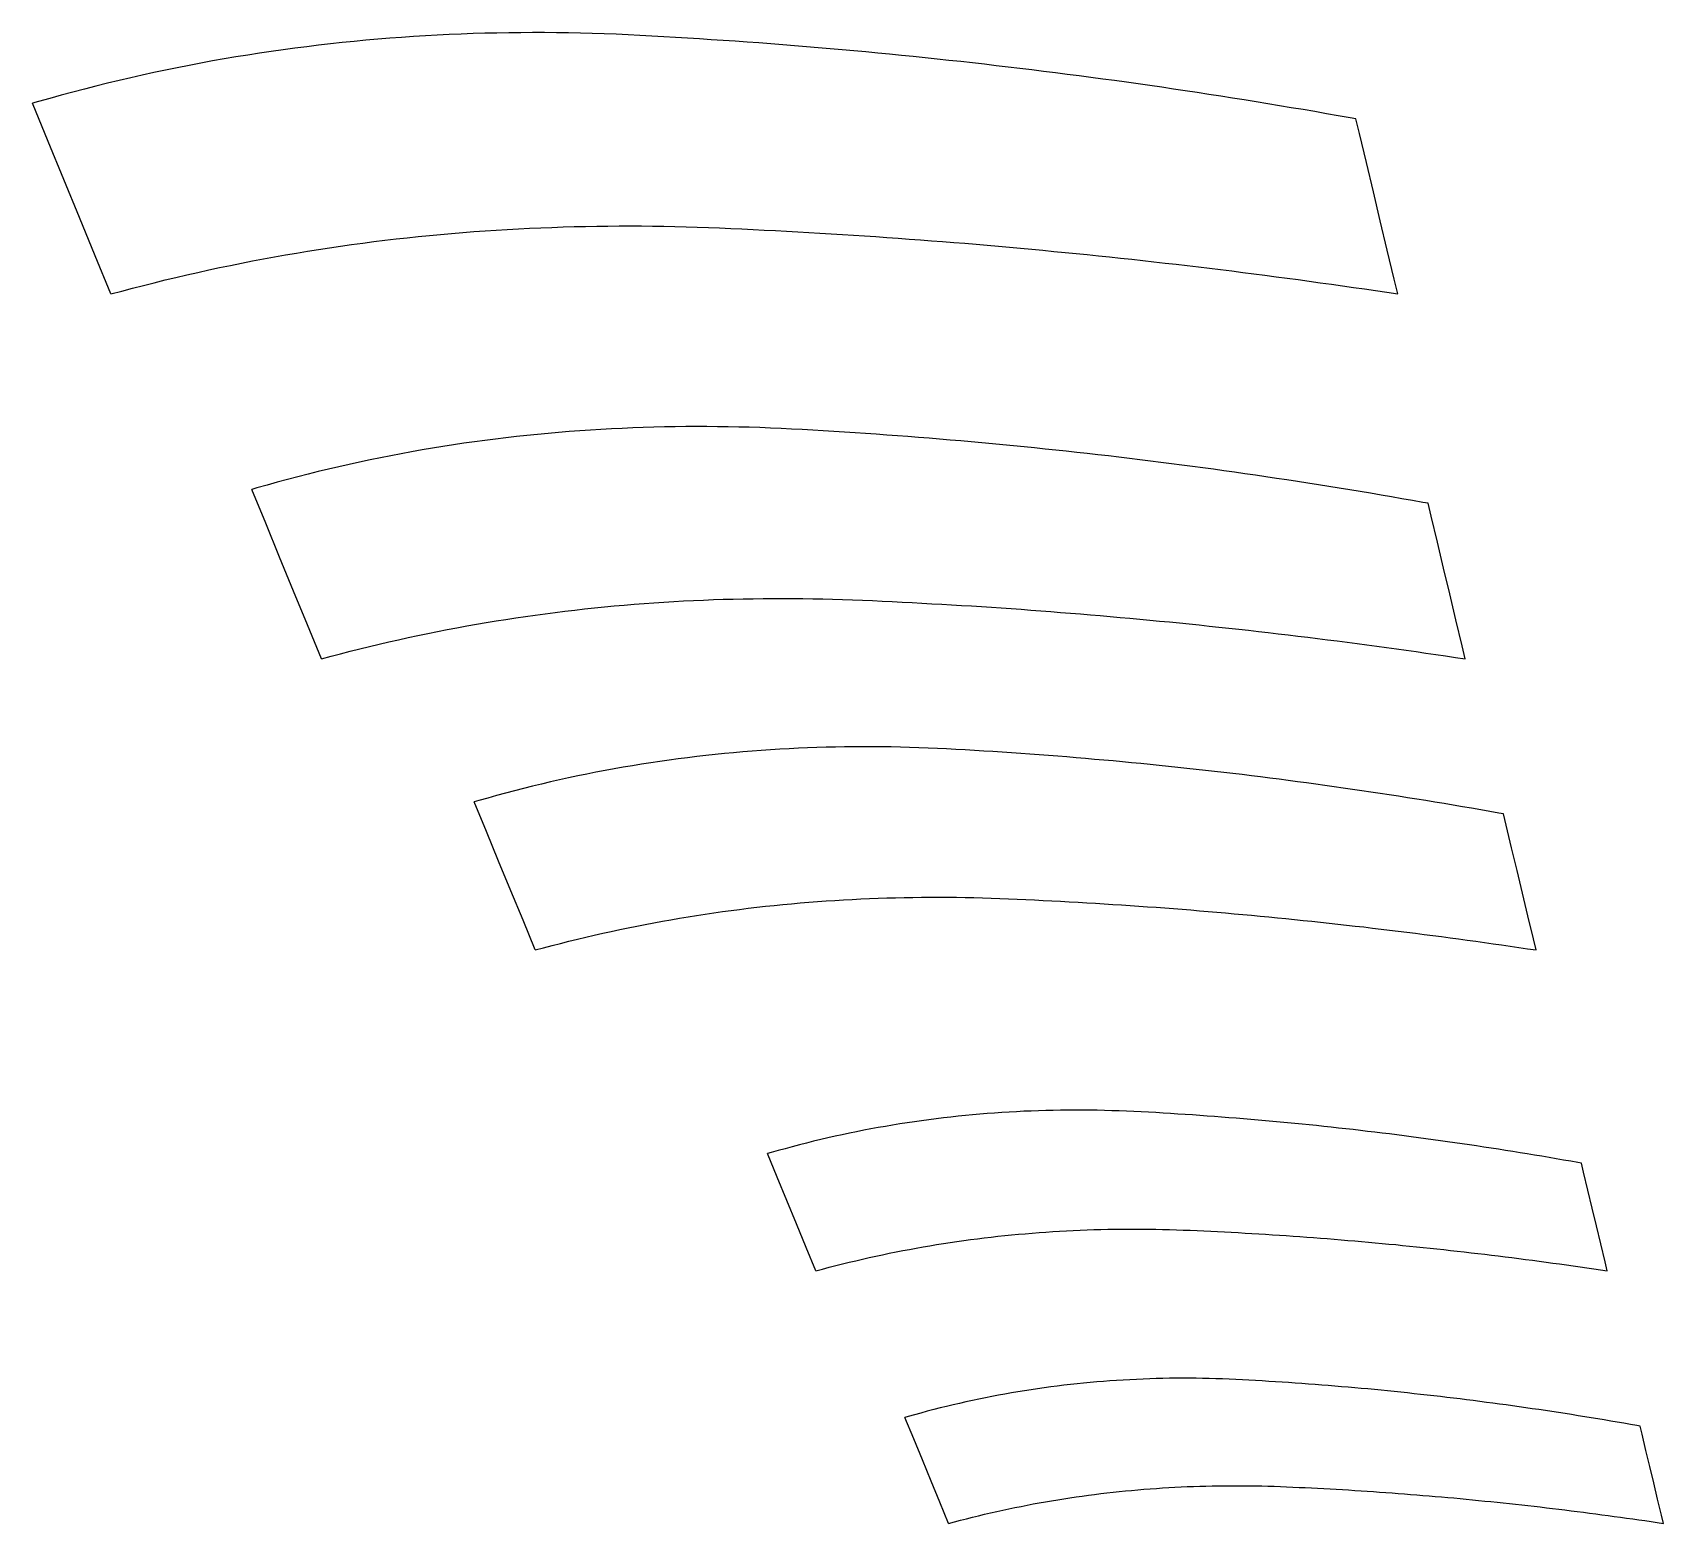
# Model space of a CAD drawing. Header units: inches. Extents: x 33 to 287, y -250 to -18.
import ezdxf

# ---------------------------------------------------------------- set-up
doc = ezdxf.new("R2010")
doc.units = ezdxf.units.IN
doc.header["$MEASUREMENT"] = 0
doc.layers.add('abw2', color=4, linetype='Continuous')

msp = doc.modelspace()

# ---------------------------------------------------------------- linework, layer by layer
at = {"layer": 'abw2'}
for points in [[(239.36, -31.33), (238.45, -31.17), (236.62, -30.84), (234.79, -30.52), (232.96, -30.2), (231.13, -29.89), (229.3, -29.58), (227.47, -29.27), (225.64, -28.97), (223.81, -28.67), (221.98, -28.38), (220.14, -28.08), (218.31, -27.8), (216.47, -27.51), (214.64, -27.23), (212.8, -26.96), (210.97, -26.68), (209.13, -26.41), (207.29, -26.15), (205.46, -25.89), (203.62, -25.63), (201.78, -25.37), (199.94, -25.12), (198.1, -24.88), (196.26, -24.63), (194.42, -24.39), (192.58, -24.16), (190.74, -23.93), (188.89, -23.7), (187.05, -23.47), (185.21, -23.25), (183.36, -23.04), (181.52, -22.82), (179.68, -22.61), (177.83, -22.41), (175.99, -22.21), (174.14, -22.01), (172.29, -21.82), (170.45, -21.63), (168.6, -21.44), (166.75, -21.26), (164.91, -21.08), (163.06, -20.9), (161.21, -20.73), (159.36, -20.57), (157.51, -20.4), (155.66, -20.24), (153.81, -20.09), (151.96, -19.94), (150.11, -19.79), (148.26, -19.64), (146.41, -19.5), (144.56, -19.37), (142.71, -19.24), (140.85, -19.11), (139, -18.99), (137.15, -18.87), (135.3, -18.75), (133.44, -18.64), (131.59, -18.53), (129.74, -18.42), (127.88, -18.32), (126.03, -18.23), (124.18, -18.15), (122.32, -18.08), (120.47, -18.02), (118.61, -17.97), (116.75, -17.93), (114.9, -17.9), (113.04, -17.89), (111.18, -17.89), (109.33, -17.9), (107.47, -17.92), (105.62, -17.95), (103.76, -17.99), (101.91, -18.05), (100.05, -18.11), (98.2, -18.19), (96.34, -18.28), (94.49, -18.39), (92.64, -18.5), (90.78, -18.63), (88.93, -18.77), (87.08, -18.92), (85.23, -19.08), (83.38, -19.25), (81.54, -19.44), (79.69, -19.64), (77.85, -19.85), (76.01, -20.08), (74.16, -20.31), (72.32, -20.56), (70.49, -20.82), (68.65, -21.1), (66.82, -21.38), (64.98, -21.68), (63.15, -21.99), (61.33, -22.31), (59.5, -22.65), (57.68, -23), (55.86, -23.36), (54.04, -23.73), (52.22, -24.11), (50.41, -24.51), (48.6, -24.92), (46.79, -25.34), (44.99, -25.78), (43.18, -26.23), (41.39, -26.69), (39.59, -27.16), (37.8, -27.65), (36.01, -28.14), (34.22, -28.64), (33.33, -28.89)], [(245.87, -58.58), (245.33, -56.31), (244.25, -51.77), (243.16, -47.22), (242.08, -42.68), (240.99, -38.14), (239.9, -33.6), (239.36, -31.33)], [(45.53, -58.58), (47.21, -58.14), (48.89, -57.7), (50.58, -57.26), (52.26, -56.84), (53.95, -56.42), (55.65, -56.01), (57.34, -55.62), (59.04, -55.23), (60.74, -54.86), (62.44, -54.49), (64.14, -54.14), (65.85, -53.79), (67.55, -53.46), (69.26, -53.14), (70.97, -52.82), (72.69, -52.52), (74.4, -52.22), (76.12, -51.94), (77.84, -51.67), (79.56, -51.4), (81.28, -51.15), (83, -50.91), (84.73, -50.67), (86.45, -50.45), (88.18, -50.24), (89.91, -50.03), (91.64, -49.84), (93.37, -49.66), (95.1, -49.48), (96.83, -49.32), (98.56, -49.17), (100.3, -49.02), (102.03, -48.89), (103.77, -48.76), (105.5, -48.65), (107.24, -48.54), (108.98, -48.45), (110.71, -48.36), (112.45, -48.28), (114.19, -48.22), (115.93, -48.16), (117.67, -48.11), (119.41, -48.07), (121.15, -48.04), (122.89, -48.02), (124.63, -48.01), (126.37, -48.01), (128.11, -48.01), (129.85, -48.03), (131.59, -48.05), (133.33, -48.09), (135.07, -48.13), (136.81, -48.19), (138.54, -48.25), (140.28, -48.32), (142.02, -48.39), (143.76, -48.47), (145.5, -48.55), (147.24, -48.64), (148.97, -48.73), (150.71, -48.82), (152.45, -48.92), (154.19, -49.01), (155.92, -49.11), (157.66, -49.22), (159.4, -49.33), (161.13, -49.44), (162.87, -49.55), (164.6, -49.67), (166.34, -49.79), (168.08, -49.91), (169.81, -50.04), (171.55, -50.17), (173.28, -50.3), (175.02, -50.43), (176.75, -50.57), (178.48, -50.71), (180.22, -50.86), (181.95, -51.01), (183.69, -51.16), (185.42, -51.31), (187.15, -51.47), (188.88, -51.63), (190.62, -51.79), (192.35, -51.96), (194.08, -52.13), (195.81, -52.3), (197.54, -52.47), (199.27, -52.65), (201, -52.83), (202.73, -53.02), (204.46, -53.2), (206.19, -53.39), (207.92, -53.59), (209.65, -53.78), (211.38, -53.98), (213.11, -54.18), (214.84, -54.39), (216.56, -54.6), (218.29, -54.81), (220.02, -55.02), (221.74, -55.24), (223.47, -55.46), (225.19, -55.68), (226.92, -55.91), (228.64, -56.14), (230.37, -56.37), (232.09, -56.6), (233.82, -56.84), (235.54, -57.08), (237.26, -57.33), (238.99, -57.57), (240.71, -57.82), (242.43, -58.07), (244.15, -58.33), (245.87, -58.58)], [(250.59, -91.2), (249.78, -91.06), (248.15, -90.77), (246.53, -90.49), (244.9, -90.2), (243.28, -89.92), (241.65, -89.64), (240.02, -89.37), (238.4, -89.1), (236.77, -88.84), (235.14, -88.58), (233.51, -88.32), (231.88, -88.06), (230.25, -87.81), (228.62, -87.56), (226.98, -87.32), (225.35, -87.07), (223.72, -86.83), (222.09, -86.6), (220.45, -86.37), (218.82, -86.14), (217.18, -85.91), (215.55, -85.69), (213.91, -85.47), (212.28, -85.25), (210.64, -85.04), (209.01, -84.83), (207.37, -84.62), (205.73, -84.42), (204.09, -84.22), (202.45, -84.03), (200.82, -83.83), (199.18, -83.64), (197.54, -83.46), (195.9, -83.27), (194.26, -83.1), (192.62, -82.92), (190.98, -82.75), (189.33, -82.58), (187.69, -82.41), (186.05, -82.25), (184.41, -82.09), (182.77, -81.94), (181.12, -81.78), (179.48, -81.64), (177.83, -81.49), (176.19, -81.35), (174.55, -81.21), (172.9, -81.08), (171.26, -80.95), (169.61, -80.82), (167.97, -80.69), (166.32, -80.57), (164.68, -80.46), (163.03, -80.34), (161.38, -80.23), (159.74, -80.13), (158.09, -80.02), (156.44, -79.92), (154.8, -79.82), (153.15, -79.73), (151.5, -79.64), (149.85, -79.56), (148.2, -79.49), (146.55, -79.42), (144.91, -79.37), (143.26, -79.33), (141.61, -79.29), (139.96, -79.27), (138.31, -79.26), (136.66, -79.26), (135.01, -79.26), (133.36, -79.28), (131.71, -79.31), (130.06, -79.35), (128.41, -79.4), (126.76, -79.46), (125.11, -79.53), (123.46, -79.61), (121.81, -79.7), (120.17, -79.8), (118.52, -79.91), (116.88, -80.04), (115.23, -80.17), (113.59, -80.32), (111.95, -80.47), (110.3, -80.64), (108.66, -80.81), (107.02, -81), (105.39, -81.2), (103.75, -81.41), (102.11, -81.63), (100.48, -81.86), (98.85, -82.11), (97.22, -82.36), (95.59, -82.63), (93.96, -82.9), (92.34, -83.19), (90.71, -83.49), (89.09, -83.8), (87.48, -84.12), (85.86, -84.45), (84.24, -84.79), (82.63, -85.14), (81.02, -85.51), (79.42, -85.88), (77.81, -86.27), (76.21, -86.67), (74.61, -87.08), (73.02, -87.5), (71.43, -87.93), (69.83, -88.37), (68.25, -88.82), (67.45, -89.04)], [(256.38, -115.43), (255.9, -113.41), (254.93, -109.37), (253.97, -105.33), (253.01, -101.3), (252.04, -97.26), (251.07, -93.22), (250.59, -91.2)], [(78.29, -115.43), (79.79, -115.03), (81.29, -114.64), (82.78, -114.26), (84.28, -113.88), (85.78, -113.51), (87.29, -113.15), (88.79, -112.79), (90.3, -112.45), (91.81, -112.12), (93.32, -111.79), (94.84, -111.48), (96.36, -111.17), (97.87, -110.88), (99.39, -110.59), (100.91, -110.31), (102.44, -110.04), (103.96, -109.78), (105.49, -109.53), (107.01, -109.28), (108.54, -109.05), (110.07, -108.82), (111.6, -108.61), (113.14, -108.4), (114.67, -108.2), (116.21, -108.01), (117.74, -107.83), (119.28, -107.66), (120.82, -107.5), (122.36, -107.34), (123.9, -107.2), (125.44, -107.06), (126.98, -106.93), (128.52, -106.81), (130.06, -106.7), (131.61, -106.6), (133.15, -106.5), (134.69, -106.42), (136.24, -106.34), (137.78, -106.27), (139.33, -106.21), (140.87, -106.16), (142.42, -106.12), (143.97, -106.08), (145.51, -106.06), (147.06, -106.04), (148.61, -106.03), (150.15, -106.03), (151.7, -106.03), (153.25, -106.05), (154.79, -106.07), (156.34, -106.1), (157.88, -106.14), (159.43, -106.19), (160.98, -106.24), (162.52, -106.3), (164.07, -106.37), (165.61, -106.44), (167.16, -106.52), (168.7, -106.59), (170.25, -106.67), (171.79, -106.75), (173.33, -106.84), (174.88, -106.92), (176.42, -107.01), (177.97, -107.11), (179.51, -107.2), (181.05, -107.3), (182.6, -107.4), (184.14, -107.5), (185.68, -107.61), (187.23, -107.72), (188.77, -107.83), (190.31, -107.95), (191.85, -108.07), (193.39, -108.19), (194.94, -108.31), (196.48, -108.43), (198.02, -108.56), (199.56, -108.69), (201.1, -108.83), (202.64, -108.97), (204.18, -109.1), (205.72, -109.25), (207.26, -109.39), (208.8, -109.54), (210.34, -109.69), (211.88, -109.84), (213.42, -110), (214.96, -110.16), (216.5, -110.32), (218.03, -110.48), (219.57, -110.65), (221.11, -110.82), (222.65, -110.99), (224.18, -111.16), (225.72, -111.34), (227.25, -111.52), (228.79, -111.7), (230.33, -111.89), (231.86, -112.07), (233.4, -112.26), (234.93, -112.46), (236.46, -112.65), (238, -112.85), (239.53, -113.05), (241.07, -113.26), (242.6, -113.46), (244.13, -113.67), (245.66, -113.88), (247.19, -114.1), (248.73, -114.31), (250.26, -114.53), (251.79, -114.75), (253.32, -114.98), (254.85, -115.2), (256.38, -115.43)], [(262.35, -139.58), (261.63, -139.46), (260.21, -139.21), (258.79, -138.96), (257.37, -138.71), (255.95, -138.46), (254.52, -138.22), (253.1, -137.98), (251.67, -137.75), (250.25, -137.52), (248.82, -137.29), (247.4, -137.06), (245.97, -136.84), (244.54, -136.62), (243.12, -136.4), (241.69, -136.18), (240.26, -135.97), (238.83, -135.76), (237.4, -135.55), (235.97, -135.35), (234.54, -135.15), (233.11, -134.95), (231.68, -134.76), (230.25, -134.57), (228.82, -134.38), (227.39, -134.19), (225.96, -134.01), (224.52, -133.83), (223.09, -133.65), (221.66, -133.47), (220.22, -133.3), (218.79, -133.13), (217.36, -132.97), (215.92, -132.81), (214.49, -132.65), (213.05, -132.49), (211.62, -132.34), (210.18, -132.19), (208.74, -132.04), (207.31, -131.89), (205.87, -131.75), (204.43, -131.61), (203, -131.48), (201.56, -131.34), (200.12, -131.21), (198.68, -131.09), (197.24, -130.96), (195.81, -130.84), (194.37, -130.72), (192.93, -130.61), (191.49, -130.5), (190.05, -130.39), (188.61, -130.28), (187.17, -130.18), (185.73, -130.08), (184.29, -129.98), (182.85, -129.89), (181.41, -129.8), (179.96, -129.71), (178.52, -129.63), (177.08, -129.55), (175.64, -129.47), (174.2, -129.4), (172.76, -129.33), (171.31, -129.28), (169.87, -129.23), (168.43, -129.19), (166.98, -129.16), (165.54, -129.14), (164.1, -129.13), (162.65, -129.13), (161.21, -129.14), (159.76, -129.15), (158.32, -129.18), (156.88, -129.21), (155.43, -129.25), (153.99, -129.31), (152.55, -129.37), (151.11, -129.44), (149.66, -129.52), (148.22, -129.61), (146.78, -129.71), (145.34, -129.81), (143.9, -129.93), (142.47, -130.06), (141.03, -130.19), (139.59, -130.34), (138.16, -130.49), (136.72, -130.66), (135.29, -130.83), (133.86, -131.02), (132.43, -131.21), (131, -131.41), (129.57, -131.63), (128.14, -131.85), (126.72, -132.08), (125.29, -132.32), (123.87, -132.57), (122.45, -132.83), (121.03, -133.1), (119.62, -133.38), (118.2, -133.67), (116.79, -133.97), (115.38, -134.28), (113.97, -134.6), (112.57, -134.93), (111.16, -135.27), (109.76, -135.62), (108.36, -135.98), (106.97, -136.35), (105.57, -136.72), (104.18, -137.11), (102.79, -137.5), (102.1, -137.69)], [(267.41, -160.78), (266.99, -159.02), (266.14, -155.48), (265.3, -151.95), (264.46, -148.41), (263.61, -144.88), (262.77, -141.35), (262.35, -139.58)], [(111.58, -160.78), (112.89, -160.44), (114.2, -160.09), (115.51, -159.76), (116.82, -159.42), (118.14, -159.1), (119.45, -158.78), (120.77, -158.47), (122.09, -158.17), (123.41, -157.88), (124.74, -157.6), (126.06, -157.32), (127.39, -157.06), (128.72, -156.8), (130.05, -156.55), (131.38, -156.3), (132.71, -156.06), (134.04, -155.84), (135.38, -155.62), (136.71, -155.4), (138.05, -155.2), (139.39, -155), (140.73, -154.81), (142.07, -154.63), (143.41, -154.46), (144.76, -154.29), (146.1, -154.13), (147.45, -153.98), (148.79, -153.84), (150.14, -153.7), (151.49, -153.58), (152.83, -153.46), (154.18, -153.35), (155.53, -153.24), (156.88, -153.14), (158.23, -153.05), (159.58, -152.97), (160.93, -152.9), (162.29, -152.83), (163.64, -152.77), (164.99, -152.72), (166.34, -152.67), (167.69, -152.64), (169.05, -152.6), (170.4, -152.58), (171.75, -152.57), (173.11, -152.56), (174.46, -152.56), (175.81, -152.56), (177.17, -152.57), (178.52, -152.59), (179.87, -152.62), (181.23, -152.65), (182.58, -152.7), (183.93, -152.74), (185.28, -152.8), (186.64, -152.85), (187.99, -152.92), (189.34, -152.98), (190.69, -153.05), (192.04, -153.12), (193.39, -153.19), (194.74, -153.26), (196.1, -153.34), (197.45, -153.42), (198.8, -153.5), (200.15, -153.58), (201.5, -153.67), (202.85, -153.76), (204.2, -153.85), (205.55, -153.94), (206.9, -154.04), (208.25, -154.13), (209.6, -154.24), (210.95, -154.34), (212.3, -154.44), (213.65, -154.55), (215, -154.66), (216.34, -154.77), (217.69, -154.89), (219.04, -155.01), (220.39, -155.13), (221.74, -155.25), (223.08, -155.37), (224.43, -155.5), (225.78, -155.63), (227.13, -155.76), (228.47, -155.89), (229.82, -156.03), (231.16, -156.17), (232.51, -156.31), (233.86, -156.45), (235.2, -156.6), (236.55, -156.75), (237.89, -156.9), (239.24, -157.05), (240.58, -157.2), (241.92, -157.36), (243.27, -157.52), (244.61, -157.68), (245.96, -157.85), (247.3, -158.01), (248.64, -158.18), (249.98, -158.35), (251.33, -158.53), (252.67, -158.7), (254.01, -158.88), (255.35, -159.06), (256.69, -159.24), (258.03, -159.43), (259.37, -159.61), (260.71, -159.8), (262.05, -160), (263.39, -160.19), (264.73, -160.39), (266.07, -160.58), (267.41, -160.78)], [(274.49, -193.99), (273.93, -193.89), (272.8, -193.7), (271.68, -193.5), (270.56, -193.3), (269.43, -193.11), (268.3, -192.92), (267.18, -192.73), (266.05, -192.54), (264.92, -192.36), (263.8, -192.18), (262.67, -192), (261.54, -191.82), (260.41, -191.65), (259.28, -191.47), (258.16, -191.3), (257.03, -191.14), (255.9, -190.97), (254.77, -190.81), (253.64, -190.65), (252.51, -190.49), (251.37, -190.33), (250.24, -190.18), (249.11, -190.02), (247.98, -189.88), (246.85, -189.73), (245.71, -189.58), (244.58, -189.44), (243.45, -189.3), (242.31, -189.16), (241.18, -189.03), (240.05, -188.89), (238.91, -188.76), (237.78, -188.63), (236.64, -188.51), (235.51, -188.38), (234.37, -188.26), (233.24, -188.14), (232.1, -188.03), (230.97, -187.91), (229.83, -187.8), (228.69, -187.69), (227.56, -187.58), (226.42, -187.48), (225.28, -187.37), (224.14, -187.27), (223.01, -187.18), (221.87, -187.08), (220.73, -186.99), (219.59, -186.9), (218.45, -186.81), (217.32, -186.72), (216.18, -186.64), (215.04, -186.56), (213.9, -186.48), (212.76, -186.4), (211.62, -186.33), (210.48, -186.26), (209.34, -186.19), (208.2, -186.12), (207.06, -186.05), (205.92, -185.99), (204.78, -185.94), (203.64, -185.89), (202.5, -185.84), (201.36, -185.81), (200.22, -185.78), (199.07, -185.75), (197.93, -185.74), (196.79, -185.73), (195.65, -185.73), (194.51, -185.73), (193.37, -185.74), (192.22, -185.76), (191.08, -185.79), (189.94, -185.82), (188.8, -185.87), (187.66, -185.91), (186.52, -185.97), (185.38, -186.03), (184.24, -186.1), (183.1, -186.18), (181.96, -186.27), (180.82, -186.36), (179.69, -186.46), (178.55, -186.57), (177.41, -186.68), (176.28, -186.8), (175.14, -186.94), (174.01, -187.07), (172.88, -187.22), (171.75, -187.37), (170.62, -187.53), (169.49, -187.7), (168.36, -187.88), (167.23, -188.06), (166.11, -188.25), (164.98, -188.45), (163.86, -188.65), (162.74, -188.87), (161.62, -189.09), (160.5, -189.32), (159.38, -189.56), (158.27, -189.8), (157.15, -190.05), (156.04, -190.31), (154.93, -190.58), (153.82, -190.86), (152.72, -191.14), (151.61, -191.43), (150.51, -191.73), (149.41, -192.03), (148.31, -192.34), (147.76, -192.5)], [(278.5, -210.76), (278.16, -209.36), (277.5, -206.57), (276.83, -203.77), (276.16, -200.98), (275.49, -198.18), (274.82, -195.39), (274.49, -193.99)], [(155.26, -210.76), (156.3, -210.48), (157.33, -210.21), (158.37, -209.95), (159.41, -209.68), (160.45, -209.43), (161.49, -209.18), (162.53, -208.93), (163.57, -208.7), (164.62, -208.47), (165.66, -208.24), (166.71, -208.02), (167.76, -207.81), (168.81, -207.61), (169.86, -207.41), (170.92, -207.21), (171.97, -207.03), (173.02, -206.85), (174.08, -206.67), (175.14, -206.5), (176.2, -206.34), (177.25, -206.19), (178.31, -206.04), (179.37, -205.89), (180.44, -205.76), (181.5, -205.62), (182.56, -205.5), (183.62, -205.38), (184.69, -205.27), (185.75, -205.16), (186.82, -205.06), (187.89, -204.97), (188.95, -204.88), (190.02, -204.79), (191.09, -204.72), (192.15, -204.65), (193.22, -204.58), (194.29, -204.52), (195.36, -204.47), (196.43, -204.42), (197.5, -204.38), (198.57, -204.34), (199.64, -204.32), (200.71, -204.29), (201.78, -204.27), (202.85, -204.26), (203.92, -204.25), (204.99, -204.25), (206.06, -204.26), (207.13, -204.27), (208.2, -204.28), (209.27, -204.3), (210.34, -204.33), (211.41, -204.36), (212.48, -204.4), (213.55, -204.44), (214.62, -204.49), (215.69, -204.54), (216.76, -204.59), (217.82, -204.64), (218.89, -204.7), (219.96, -204.75), (221.03, -204.81), (222.1, -204.87), (223.17, -204.93), (224.24, -205), (225.3, -205.06), (226.37, -205.13), (227.44, -205.2), (228.51, -205.27), (229.58, -205.35), (230.64, -205.42), (231.71, -205.5), (232.78, -205.58), (233.84, -205.66), (234.91, -205.74), (235.98, -205.83), (237.05, -205.92), (238.11, -206.01), (239.18, -206.1), (240.24, -206.19), (241.31, -206.28), (242.38, -206.38), (243.44, -206.48), (244.51, -206.58), (245.57, -206.68), (246.64, -206.79), (247.7, -206.89), (248.77, -207), (249.83, -207.11), (250.9, -207.22), (251.96, -207.33), (253.03, -207.45), (254.09, -207.57), (255.15, -207.68), (256.22, -207.81), (257.28, -207.93), (258.34, -208.05), (259.41, -208.18), (260.47, -208.31), (261.53, -208.44), (262.59, -208.57), (263.65, -208.7), (264.72, -208.84), (265.78, -208.97), (266.84, -209.11), (267.9, -209.25), (268.96, -209.4), (270.02, -209.54), (271.08, -209.69), (272.14, -209.83), (273.2, -209.98), (274.26, -210.14), (275.32, -210.29), (276.38, -210.44), (277.44, -210.6), (278.5, -210.76)], [(283.62, -234.95), (283.11, -234.87), (282.09, -234.69), (281.08, -234.51), (280.06, -234.33), (279.05, -234.15), (278.03, -233.98), (277.01, -233.81), (275.99, -233.64), (274.98, -233.48), (273.96, -233.32), (272.94, -233.15), (271.92, -232.99), (270.9, -232.84), (269.88, -232.68), (268.86, -232.53), (267.84, -232.37), (266.82, -232.23), (265.8, -232.08), (264.78, -231.93), (263.76, -231.79), (262.74, -231.65), (261.72, -231.51), (260.69, -231.37), (259.67, -231.24), (258.65, -231.1), (257.63, -230.97), (256.6, -230.84), (255.58, -230.72), (254.55, -230.59), (253.53, -230.47), (252.51, -230.35), (251.48, -230.23), (250.46, -230.11), (249.43, -230), (248.41, -229.89), (247.38, -229.78), (246.36, -229.67), (245.33, -229.57), (244.3, -229.46), (243.28, -229.36), (242.25, -229.26), (241.22, -229.16), (240.2, -229.07), (239.17, -228.98), (238.14, -228.89), (237.12, -228.8), (236.09, -228.71), (235.06, -228.63), (234.03, -228.54), (233, -228.46), (231.98, -228.39), (230.95, -228.31), (229.92, -228.24), (228.89, -228.17), (227.86, -228.1), (226.83, -228.03), (225.8, -227.97), (224.77, -227.9), (223.74, -227.84), (222.71, -227.79), (221.68, -227.73), (220.65, -227.68), (219.62, -227.63), (218.59, -227.59), (217.56, -227.56), (216.53, -227.53), (215.5, -227.51), (214.47, -227.5), (213.44, -227.49), (212.41, -227.49), (211.38, -227.49), (210.34, -227.5), (209.31, -227.52), (208.28, -227.55), (207.25, -227.58), (206.22, -227.61), (205.19, -227.66), (204.16, -227.71), (203.13, -227.77), (202.1, -227.83), (201.07, -227.9), (200.04, -227.98), (199.02, -228.06), (197.99, -228.15), (196.96, -228.25), (195.94, -228.35), (194.91, -228.46), (193.89, -228.58), (192.86, -228.7), (191.84, -228.84), (190.82, -228.97), (189.8, -229.12), (188.78, -229.27), (187.76, -229.43), (186.74, -229.6), (185.72, -229.77), (184.71, -229.95), (183.69, -230.13), (182.68, -230.33), (181.67, -230.53), (180.66, -230.73), (179.65, -230.95), (178.64, -231.17), (177.64, -231.4), (176.63, -231.63), (175.63, -231.87), (174.63, -232.12), (173.63, -232.38), (172.63, -232.64), (171.64, -232.91), (170.64, -233.19), (169.65, -233.46), (169.15, -233.6)], [(287.23, -250.1), (286.93, -248.83), (286.33, -246.31), (285.73, -243.79), (285.13, -241.26), (284.52, -238.74), (283.92, -236.22), (283.62, -234.95)], [(175.93, -250.1), (176.87, -249.85), (177.8, -249.61), (178.74, -249.36), (179.67, -249.13), (180.61, -248.9), (181.55, -248.67), (182.49, -248.45), (183.44, -248.23), (184.38, -248.03), (185.32, -247.82), (186.27, -247.63), (187.22, -247.44), (188.17, -247.25), (189.12, -247.07), (190.07, -246.9), (191.02, -246.73), (191.97, -246.56), (192.93, -246.41), (193.88, -246.25), (194.84, -246.11), (195.79, -245.97), (196.75, -245.83), (197.71, -245.7), (198.67, -245.58), (199.63, -245.46), (200.59, -245.35), (201.55, -245.24), (202.51, -245.14), (203.47, -245.04), (204.43, -244.95), (205.39, -244.87), (206.36, -244.79), (207.32, -244.71), (208.29, -244.64), (209.25, -244.58), (210.21, -244.52), (211.18, -244.47), (212.15, -244.42), (213.11, -244.37), (214.08, -244.34), (215.04, -244.31), (216.01, -244.28), (216.98, -244.26), (217.94, -244.24), (218.91, -244.23), (219.88, -244.22), (220.84, -244.22), (221.81, -244.22), (222.78, -244.23), (223.74, -244.25), (224.71, -244.27), (225.67, -244.29), (226.64, -244.32), (227.61, -244.35), (228.57, -244.39), (229.54, -244.43), (230.5, -244.48), (231.47, -244.53), (232.43, -244.57), (233.4, -244.62), (234.37, -244.67), (235.33, -244.73), (236.3, -244.78), (237.26, -244.84), (238.23, -244.89), (239.19, -244.95), (240.16, -245.02), (241.12, -245.08), (242.08, -245.14), (243.05, -245.21), (244.01, -245.28), (244.98, -245.35), (245.94, -245.42), (246.9, -245.49), (247.87, -245.57), (248.83, -245.65), (249.8, -245.73), (250.76, -245.81), (251.72, -245.89), (252.68, -245.97), (253.65, -246.06), (254.61, -246.14), (255.57, -246.23), (256.54, -246.32), (257.5, -246.42), (258.46, -246.51), (259.42, -246.61), (260.38, -246.7), (261.34, -246.8), (262.31, -246.9), (263.27, -247), (264.23, -247.11), (265.19, -247.21), (266.15, -247.32), (267.11, -247.43), (268.07, -247.54), (269.03, -247.65), (269.99, -247.77), (270.95, -247.88), (271.91, -248), (272.87, -248.12), (273.83, -248.24), (274.79, -248.36), (275.75, -248.49), (276.7, -248.61), (277.66, -248.74), (278.62, -248.87), (279.58, -249), (280.54, -249.13), (281.49, -249.26), (282.45, -249.4), (283.41, -249.54), (284.36, -249.67), (285.32, -249.81), (286.28, -249.96), (287.23, -250.1)]]:
    msp.add_lwpolyline(points, dxfattribs=at)
at = {"layer": 'abw2', "color": 2}
for points in [[(45.53, -58.58), (43.09, -52.65), (40.65, -46.71), (38.21, -40.77), (35.77, -34.83), (33.33, -28.89)], [(78.29, -115.43), (76.13, -110.15), (73.96, -104.87), (71.79, -99.6), (69.62, -94.32), (67.45, -89.04)], [(111.58, -160.78), (109.69, -156.16), (107.79, -151.55), (105.89, -146.93), (103.99, -142.31), (102.1, -137.69)], [(155.26, -210.76), (153.76, -207.11), (152.26, -203.45), (150.76, -199.8), (149.26, -196.15), (147.76, -192.5)], [(175.93, -250.1), (174.57, -246.8), (173.22, -243.5), (171.86, -240.2), (170.51, -236.9), (169.15, -233.6)]]:
    msp.add_lwpolyline(points, dxfattribs=at)

doc.saveas('drawing.dxf')
